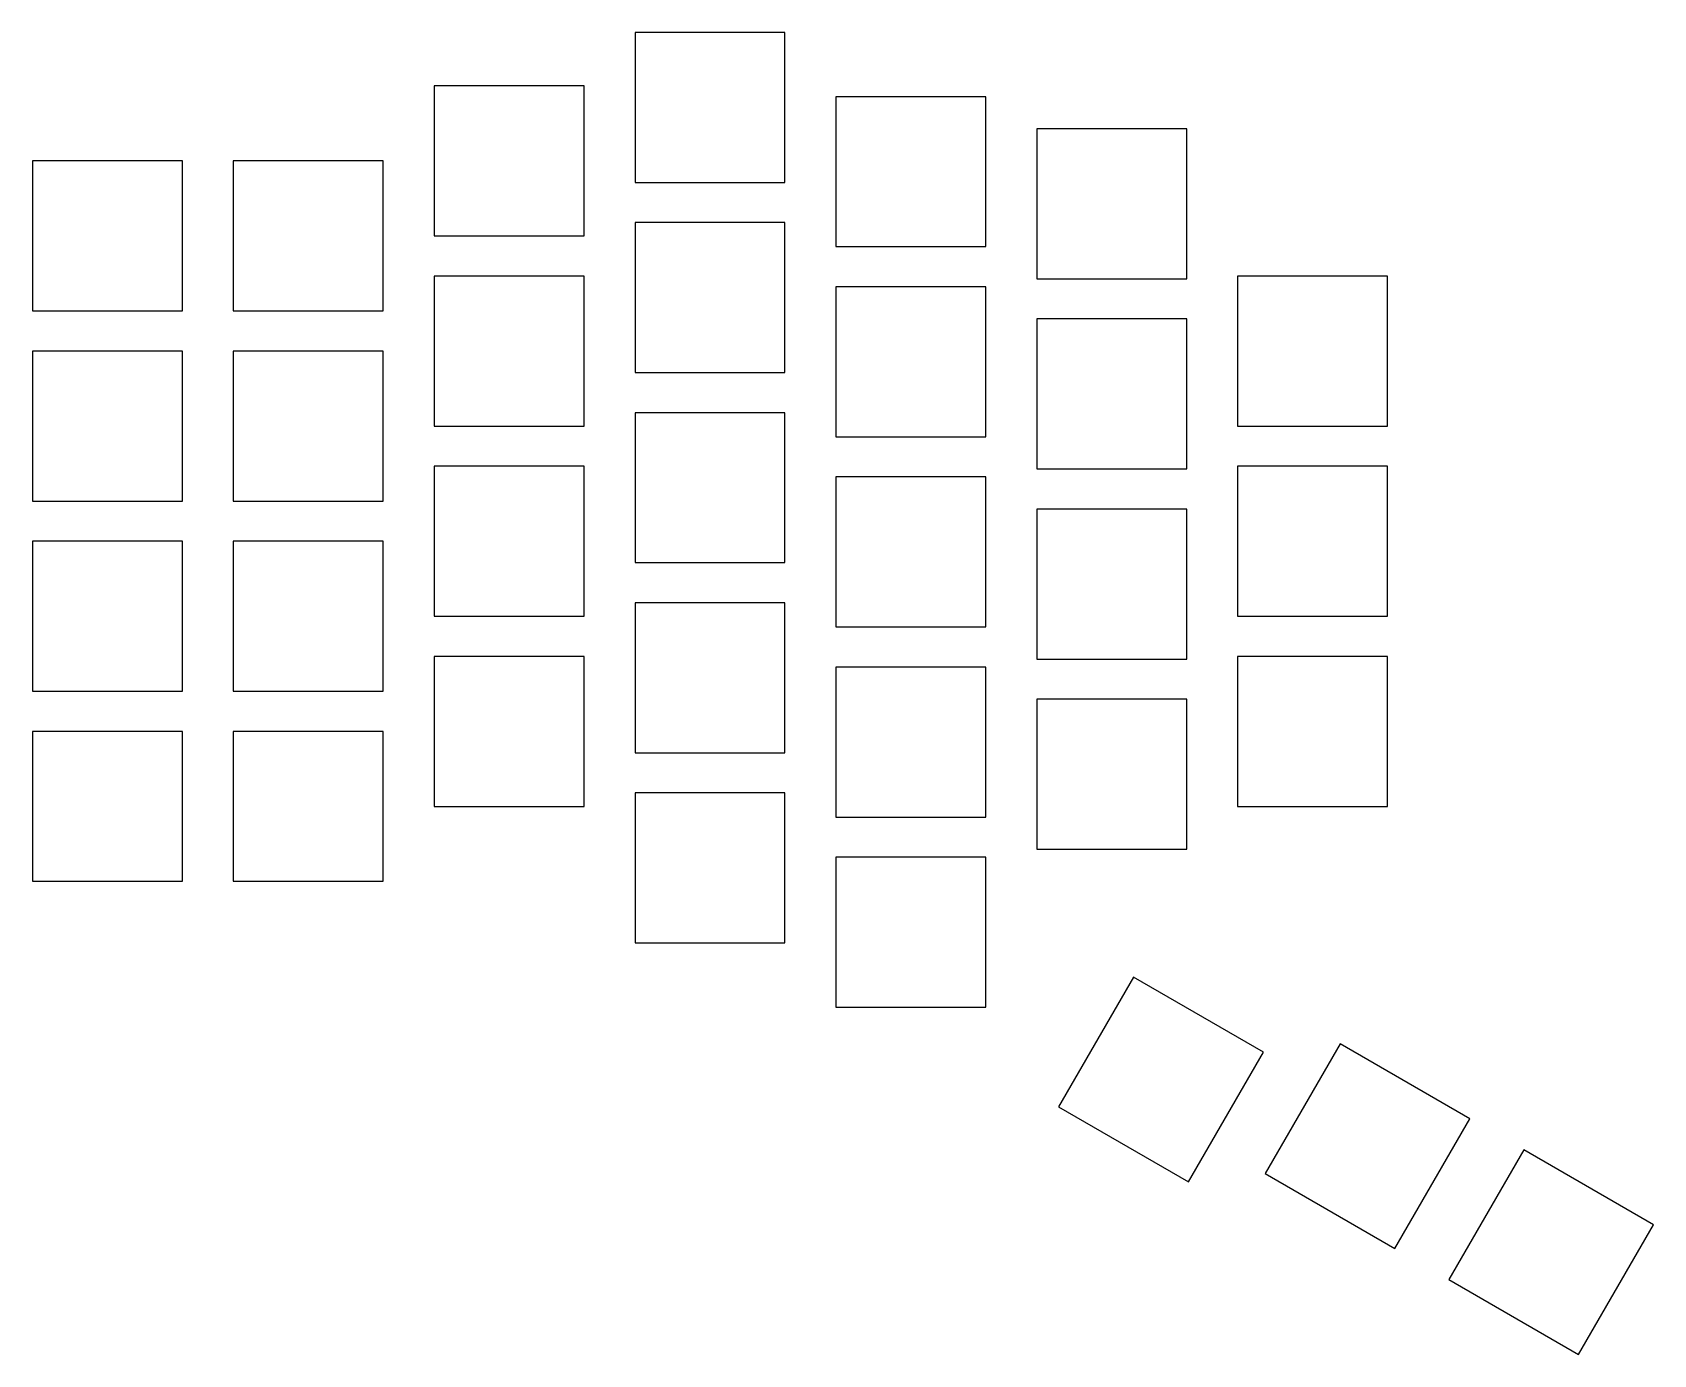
# Model space of a CAD drawing. Header units: millimetres. Extents: x 93 to 244, y -183 to -60.
import ezdxf

# ---------------------------------------------------------------- set-up
doc = ezdxf.new("R2010")
doc.units = ezdxf.units.MM

msp = doc.modelspace()

# ---------------------------------------------------------------- linework, layer by layer
for p, q in [((163.25, -60), (149.25, -60)), ((149.25, -60), (149.25, -74)), ((163.25, -74), (163.25, -60)), ((144.5, -65), (130.5, -65)), ((130.5, -65), (130.5, -79)), ((144.5, -79), (144.5, -65)), ((182, -66), (168, -66)), ((168, -66), (168, -80)), ((182, -80), (182, -66)), ((200.75, -69), (186.75, -69)), ((186.75, -69), (186.75, -83)), ((200.75, -83), (200.75, -69)), ((107, -72), (93, -72)), ((93, -72), (93, -86)), ((107, -86), (107, -72)), ((125.75, -72), (111.75, -72)), ((111.75, -72), (111.75, -86)), ((125.75, -86), (125.75, -72)), ((149.25, -74), (163.25, -74)), ((163.25, -77.75), (149.25, -77.75)), ((149.25, -77.75), (149.25, -91.75)), ((163.25, -91.75), (163.25, -77.75)), ((130.5, -79), (144.5, -79)), ((168, -80), (182, -80)), ((144.5, -82.75), (130.5, -82.75)), ((130.5, -82.75), (130.5, -96.75)), ((144.5, -96.75), (144.5, -82.75)), ((186.75, -83), (200.75, -83)), ((219.5, -82.75), (205.5, -82.75)), ((205.5, -82.75), (205.5, -96.75)), ((219.5, -96.75), (219.5, -82.75)), ((182, -83.75), (168, -83.75)), ((168, -83.75), (168, -97.75)), ((182, -97.75), (182, -83.75)), ((93, -86), (107, -86)), ((111.75, -86), (125.75, -86)), ((200.75, -86.75), (186.75, -86.75)), ((186.75, -86.75), (186.75, -100.75)), ((200.75, -100.75), (200.75, -86.75)), ((107, -89.75), (93, -89.75)), ((93, -89.75), (93, -103.75)), ((107, -103.75), (107, -89.75)), ((125.75, -89.75), (111.75, -89.75)), ((111.75, -89.75), (111.75, -103.75)), ((125.75, -103.75), (125.75, -89.75)), ((149.25, -91.75), (163.25, -91.75)), ((130.5, -96.75), (144.5, -96.75)), ((163.25, -95.5), (149.25, -95.5)), ((149.25, -95.5), (149.25, -109.5)), ((163.25, -109.5), (163.25, -95.5)), ((205.5, -96.75), (219.5, -96.75)), ((168, -97.75), (182, -97.75)), ((144.5, -100.5), (130.5, -100.5)), ((130.5, -100.5), (130.5, -114.5)), ((144.5, -114.5), (144.5, -100.5)), ((186.75, -100.75), (200.75, -100.75)), ((219.5, -100.5), (205.5, -100.5)), ((205.5, -100.5), (205.5, -114.5)), ((219.5, -114.5), (219.5, -100.5)), ((182, -101.5), (168, -101.5)), ((168, -101.5), (168, -115.5)), ((182, -115.5), (182, -101.5)), ((93, -103.75), (107, -103.75)), ((111.75, -103.75), (125.75, -103.75)), ((200.75, -104.5), (186.75, -104.5)), ((186.75, -104.5), (186.75, -118.5)), ((200.75, -118.5), (200.75, -104.5)), ((107, -107.5), (93, -107.5)), ((93, -107.5), (93, -121.5)), ((107, -121.5), (107, -107.5)), ((125.75, -107.5), (111.75, -107.5)), ((111.75, -107.5), (111.75, -121.5)), ((125.75, -121.5), (125.75, -107.5)), ((149.25, -109.5), (163.25, -109.5)), ((163.25, -113.25), (149.25, -113.25)), ((149.25, -113.25), (149.25, -127.25)), ((163.25, -127.25), (163.25, -113.25)), ((130.5, -114.5), (144.5, -114.5)), ((205.5, -114.5), (219.5, -114.5)), ((168, -115.5), (182, -115.5)), ((144.5, -118.25), (130.5, -118.25)), ((130.5, -118.25), (130.5, -132.25)), ((144.5, -132.25), (144.5, -118.25)), ((182, -119.25), (168, -119.25)), ((168, -119.25), (168, -133.25)), ((182, -133.25), (182, -119.25)), ((186.75, -118.5), (200.75, -118.5)), ((219.5, -118.25), (205.5, -118.25)), ((205.5, -118.25), (205.5, -132.25)), ((219.5, -132.25), (219.5, -118.25)), ((93, -121.5), (107, -121.5)), ((111.75, -121.5), (125.75, -121.5)), ((200.75, -122.25), (186.75, -122.25)), ((186.75, -122.25), (186.75, -136.25)), ((200.75, -136.25), (200.75, -122.25)), ((107, -125.25), (93, -125.25)), ((93, -125.25), (93, -139.25)), ((107, -139.25), (107, -125.25)), ((125.75, -125.25), (111.75, -125.25)), ((111.75, -125.25), (111.75, -139.25)), ((125.75, -139.25), (125.75, -125.25)), ((149.25, -127.25), (163.25, -127.25)), ((163.25, -131), (149.25, -131)), ((149.25, -131), (149.25, -145)), ((163.25, -145), (163.25, -131)), ((130.5, -132.25), (144.5, -132.25)), ((205.5, -132.25), (219.5, -132.25)), ((168, -133.25), (182, -133.25)), ((182, -137), (168, -137)), ((168, -137), (168, -151)), ((182, -151), (182, -137)), ((186.75, -136.25), (200.75, -136.25)), ((93, -139.25), (107, -139.25)), ((111.75, -139.25), (125.75, -139.25)), ((149.25, -145), (163.25, -145)), ((195.79, -148.19), (188.79, -160.31)), ((207.91, -155.19), (195.79, -148.19)), ((168, -151), (182, -151)), ((200.91, -167.31), (207.91, -155.19)), ((215.06, -154.41), (208.06, -166.53)), ((227.18, -161.41), (215.06, -154.41)), ((188.79, -160.31), (200.91, -167.31)), ((220.18, -173.53), (227.18, -161.41)), ((232.21, -164.31), (225.21, -176.43)), ((244.33, -171.31), (232.21, -164.31)), ((208.06, -166.53), (220.18, -173.53)), ((237.33, -183.43), (244.33, -171.31)), ((225.21, -176.43), (237.33, -183.43))]:
    msp.add_line(p, q)

doc.saveas('drawing.dxf')
